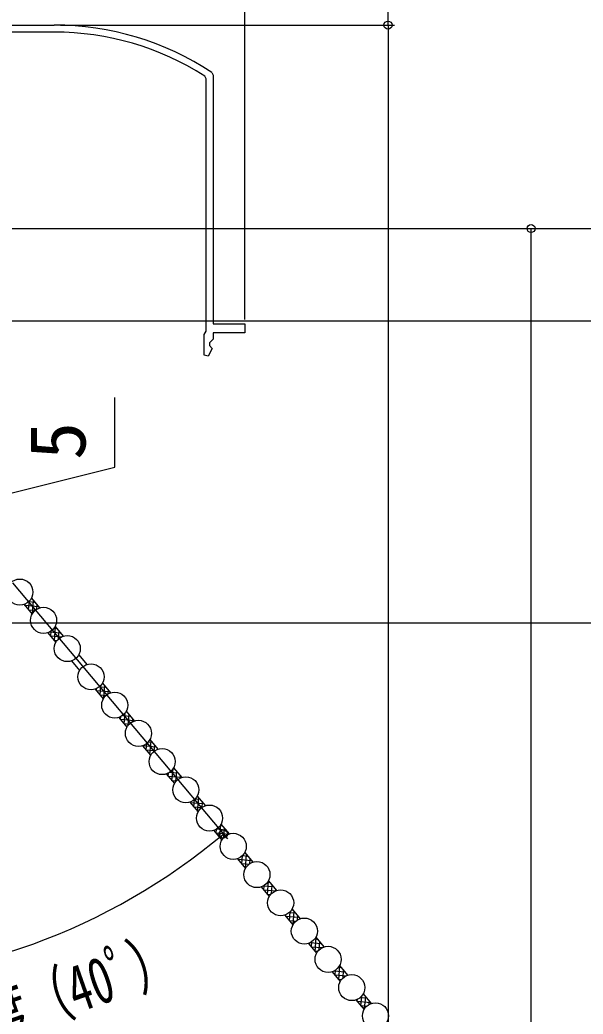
# Model space of a CAD drawing. Units: millimetres, scale not verified. Extents: x -525 to 525, y -783 to 777.
# Drawn here: x -149.4 to -60.8, y 247.3 to 403.7 of the extents above; entities that cross this region are included whole.
import ezdxf
from ezdxf.enums import TextEntityAlignment as Align

# ---------------------------------------------------------------- set-up
doc = ezdxf.new("R2010")
doc.units = ezdxf.units.MM
doc.header["$LTSCALE"] = 4
for name, color, linetype in [('0-3_YKK_11E', 7, 'Continuous'), ('0-5_YKK_13', 4, 'Continuous'), ('0-7_YKK_D', 6, 'Continuous')]:
    doc.layers.add(name, color=color, linetype=linetype)
doc.styles.add('ＭＳ ゴシック', font='')
doc.styles.get('ＭＳ ゴシック').set_extended_font_data('MS Gothic')

msp = doc.modelspace()

# ---------------------------------------------------------------- linework, layer by layer
at = {"layer": '0-3_YKK_11E'}
msp.add_line((-185.96, 402.851), (-144, 402.851), dxfattribs=at)
for points in [[(-144, 401.751), (-184.202, 401.751), (-184.513, 400.859)], [(-119.225, 395.417), (-119, 394.999), (-119, 355.851), (-114, 355.851), (-114, 354.451), (-119, 354.451), (-119, 353.451), (-119.6, 352.851), (-119.6, 352.451), (-119.155, 352.006), (-119.785, 350.798), (-120.4, 350.949), (-120.4, 354.201), (-120.25, 354.461), (-120.1, 354.721), (-120.1, 394.402), (-120.33, 394.823)]]:
    msp.add_lwpolyline(points, dxfattribs=at)
for radius, start in [(45, 56.59444), (43.9, 57.37281)]:
    msp.add_arc((-144, 357.851), radius, start, 90, dxfattribs=at)
at = {"layer": '0-5_YKK_13'}
for p, q in [((-148.744, 311.729), (-147.468, 310.209)), ((-148.629, 311.593), (-146.516, 311.408)), ((-148.593, 311.55), (-148.572, 311.795)), ((-148.016, 310.862), (-147.892, 312.279)), ((-147.996, 312.175), (-147.093, 312.096)), ((-147.594, 312.693), (-146.319, 311.173)), ((-147.43, 310.276), (-147.254, 312.287)), ((-146.731, 310.982), (-146.677, 311.599)), ((-148.052, 310.905), (-146.973, 310.81)), ((-147.475, 310.217), (-147.464, 310.216)), ((-143.975, 306.046), (-143.79, 308.16)), ((-143.866, 308.25), (-142.591, 306.73)), ((-145.015, 307.286), (-143.74, 305.766)), ((-144.696, 307.424), (-143.052, 307.28)), ((-144.588, 306.777), (-142.847, 306.625)), ((-144.552, 306.734), (-144.48, 307.558)), ((-144.025, 308.003), (-143.63, 307.968)), ((-143.315, 306.306), (-143.213, 307.472)), ((-142.642, 306.712), (-142.636, 306.784)), ((-144.011, 306.089), (-143.554, 306.049)), ((-140.138, 303.807), (-138.863, 302.287)), ((-141.287, 302.843), (-140.012, 301.323)), ((-136.865, 298.797), (-135.861, 298.71)), ((-136.784, 297.476), (-136.649, 299.016)), ((-136.41, 299.364), (-135.135, 297.844)), ((-136.184, 297.044), (-136.022, 298.901)), ((-137.559, 298.4), (-136.284, 296.88)), ((-137.397, 298.206), (-135.284, 298.022)), ((-137.361, 298.164), (-137.332, 298.491)), ((-136.82, 297.519), (-135.844, 297.433)), ((-135.49, 297.686), (-135.444, 298.213)), ((-133.559, 293.633), (-133.519, 294.091)), ((-133.226, 294.281), (-132.059, 294.179)), ((-132.982, 292.945), (-132.829, 294.688)), ((-132.709, 294.873), (-132.636, 294.867)), ((-132.682, 294.921), (-131.406, 293.401)), ((-132.363, 292.728), (-132.22, 294.37)), ((-133.831, 293.957), (-132.555, 292.437)), ((-133.595, 293.676), (-131.482, 293.491)), ((-133.018, 292.988), (-132.195, 292.916)), ((-131.677, 293.288), (-131.643, 293.682)), ((-130.103, 289.514), (-128.827, 287.994)), ((-130.096, 289.505), (-130.095, 289.516)), ((-130.031, 289.539), (-128.018, 289.363)), ((-129.518, 288.817), (-129.424, 289.898)), ((-129.214, 290.105), (-128.596, 290.051)), ((-128.954, 290.478), (-127.678, 288.958)), ((-128.941, 288.13), (-128.756, 290.243)), ((-128.258, 288.653), (-128.179, 289.555)), ((-129.554, 288.86), (-128.139, 288.736)), ((-128.977, 288.172), (-128.732, 288.151)), ((-126.375, 285.071), (-125.099, 283.551)), ((-126.091, 284.733), (-123.978, 284.548)), ((-126.055, 284.69), (-126.007, 285.236)), ((-125.833, 285.347), (-124.555, 285.236)), ((-125.478, 284.002), (-125.313, 285.889)), ((-125.282, 285.937), (-125.132, 285.924)), ((-125.225, 286.035), (-123.95, 284.515)), ((-124.848, 283.913), (-124.716, 285.427)), ((-124.166, 284.429), (-124.138, 284.739)), ((-125.514, 284.045), (-124.786, 283.981)), ((-121.497, 281.592), (-120.222, 280.072)), ((-122.646, 280.628), (-121.371, 279.108)), ((-122.627, 280.605), (-120.514, 280.42)), ((-122.592, 280.562), (-122.584, 280.65)), ((-122.05, 279.917), (-120.751, 279.804)), ((-122.014, 279.874), (-121.91, 281.062)), ((-121.802, 281.17), (-121.091, 281.108)), ((-121.437, 279.186), (-121.252, 281.3)), ((-120.745, 279.808), (-120.675, 280.612)), ((-121.473, 279.229), (-121.308, 279.215)), ((-117.974, 275.059), (-117.795, 277.103)), ((-117.858, 277.001), (-117.628, 276.981)), ((-117.769, 277.149), (-116.494, 275.629)), ((-118.918, 276.185), (-117.643, 274.665)), ((-118.587, 275.79), (-116.545, 275.611)), ((-118.551, 275.747), (-118.495, 276.382)), ((-118.445, 276.415), (-117.051, 276.293)), ((-117.333, 275.091), (-117.212, 276.484)), ((-116.654, 275.567), (-116.634, 275.796)), ((-118.01, 275.102), (-117.375, 275.046)), ((-114.51, 270.931), (-114.396, 272.231)), ((-114.392, 272.235), (-113.587, 272.165)), ((-114.041, 272.706), (-112.766, 271.186)), ((-113.933, 270.243), (-113.748, 272.357)), ((-115.19, 271.742), (-113.915, 270.221)), ((-115.123, 271.662), (-113.01, 271.477)), ((-115.087, 271.619), (-115.073, 271.785)), ((-114.546, 270.974), (-113.359, 270.87)), ((-113.233, 270.96), (-113.171, 271.669)), ((-113.969, 270.286), (-113.882, 270.279)), ((-111.062, 267.482), (-109.547, 267.35)), ((-111.047, 266.804), (-110.983, 267.532)), ((-110.47, 266.116), (-110.285, 268.229)), ((-110.435, 268.065), (-110.124, 268.037)), ((-110.313, 268.263), (-109.037, 266.743)), ((-109.819, 266.264), (-109.707, 267.541)), ((-111.462, 267.298), (-110.186, 265.778)), ((-111.083, 266.847), (-109.197, 266.682)), ((-110.505, 266.159), (-109.961, 266.111)), ((-109.143, 266.704), (-109.13, 266.853)), ((-107.734, 262.855), (-106.458, 261.335)), ((-107.619, 262.719), (-105.506, 262.534)), ((-107.583, 262.676), (-107.562, 262.922)), ((-107.006, 261.988), (-106.882, 263.405)), ((-106.986, 263.301), (-106.083, 263.222)), ((-106.585, 263.82), (-105.309, 262.3)), ((-106.42, 261.403), (-106.244, 263.414)), ((-105.721, 262.109), (-105.667, 262.726)), ((-107.042, 262.031), (-105.963, 261.937)), ((-106.465, 261.343), (-106.455, 261.342)), ((-104.006, 258.412), (-102.73, 256.892)), ((-103.687, 258.55), (-102.043, 258.407)), ((-103.543, 257.861), (-103.471, 258.684)), ((-103.015, 259.129), (-102.62, 259.094)), ((-102.965, 257.173), (-102.781, 259.286)), ((-102.856, 259.377), (-101.581, 257.857)), ((-102.305, 257.432), (-102.203, 258.598)), ((-103.579, 257.903), (-101.837, 257.751)), ((-103.001, 257.216), (-102.544, 257.176)), ((-101.632, 257.839), (-101.626, 257.91)), ((-99.128, 254.933), (-97.853, 253.413)), ((-100.277, 253.969), (-99.002, 252.449)), ((-99.958, 254.107), (-98.314, 253.963)), ((-99.85, 253.46), (-98.109, 253.308)), ((-99.814, 253.418), (-99.742, 254.241)), ((-99.287, 254.686), (-98.892, 254.651)), ((-99.237, 252.73), (-99.052, 254.843)), ((-98.577, 252.989), (-98.475, 254.155)), ((-97.904, 253.395), (-97.898, 253.467)), ((-99.273, 252.772), (-98.816, 252.732)), ((-95.4, 250.49), (-94.125, 248.97)), ((-96.549, 249.526), (-95.274, 248.006)), ((-96.387, 249.333), (-94.274, 249.148)), ((-96.351, 249.29), (-96.322, 249.618)), ((-95.855, 249.924), (-94.851, 249.836)), ((-95.81, 248.645), (-94.834, 248.56)), ((-95.774, 248.602), (-95.639, 250.142)), ((-95.174, 248.17), (-95.012, 250.027)), ((-94.481, 248.812), (-94.434, 249.34))]:
    msp.add_line(p, q, dxfattribs=at)
for centre in [(-149.395, 313.673), (-145.667, 309.23), (-141.939, 304.787), (-138.211, 300.343), (-134.483, 295.9), (-130.755, 291.457), (-127.026, 287.014), (-123.298, 282.571), (-119.57, 278.128), (-115.842, 273.685), (-112.114, 269.242), (-108.386, 264.799), (-104.657, 260.356), (-100.929, 255.913), (-97.201, 251.47), (-93.473, 247.027)]:
    msp.add_circle(centre, 2.05, dxfattribs=at)
at = {"layer": '0-7_YKK_D'}
for p, q in [((-114, 356.551), (-114, 487.851)), ((-143, 402.851), (-90.5, 402.851)), ((-143, 402.851), (-90.5, 402.851)), ((-91.5, 402.851), (-91.5, 8.848)), ((-254.5, 370.851), (-45.5, 370.851)), ((-254.5, 370.851), (-45.5, 370.851)), ((-254.5, 370.851), (-68, 370.851)), ((-69, 36.851), (-69, 370.851)), ((-181, 356.351), (22, 356.351)), ((-150.539, 315.127), (-116.75, 274.858)), ((-269, 308.85), (-45.5, 308.85))]:
    msp.add_line(p, q, dxfattribs=at)
for points in [[(-91.5, 402.851), (-91.5, 408.851), (-91.5, 422.219)], [(-154.445, 328.351), (-134.445, 333.347), (-134.445, 344.302)]]:
    msp.add_lwpolyline(points, dxfattribs=at)
for centre in [(-91.5, 402.851), (-91.5, 402.851), (-69, 370.851), (-117.393, 275.625)]:
    msp.add_circle(centre, 0.637, dxfattribs=at)
msp.add_arc((-181.476, 351.997), 99.697, 270, 310, dxfattribs=at)

# ---------------------------------------------------------------- texts
at = {"layer": '0-7_YKK_D', "style": 'ＭＳ ゴシック'}
msp.add_text('5', height=8.798, rotation=90, dxfattribs=at).set_placement((-136.445, 334.461), align=Align.BOTTOM_LEFT)
at = {"layer": '0-7_YKK_D', "style": 'ＭＳ ゴシック', "width": 0.7}
msp.add_text('操作角度（40ﾟ）', height=7.331, rotation=19.431, dxfattribs=at).set_placement((-172.709, 233.71), align=Align.BOTTOM_LEFT)

doc.saveas('drawing.dxf')
